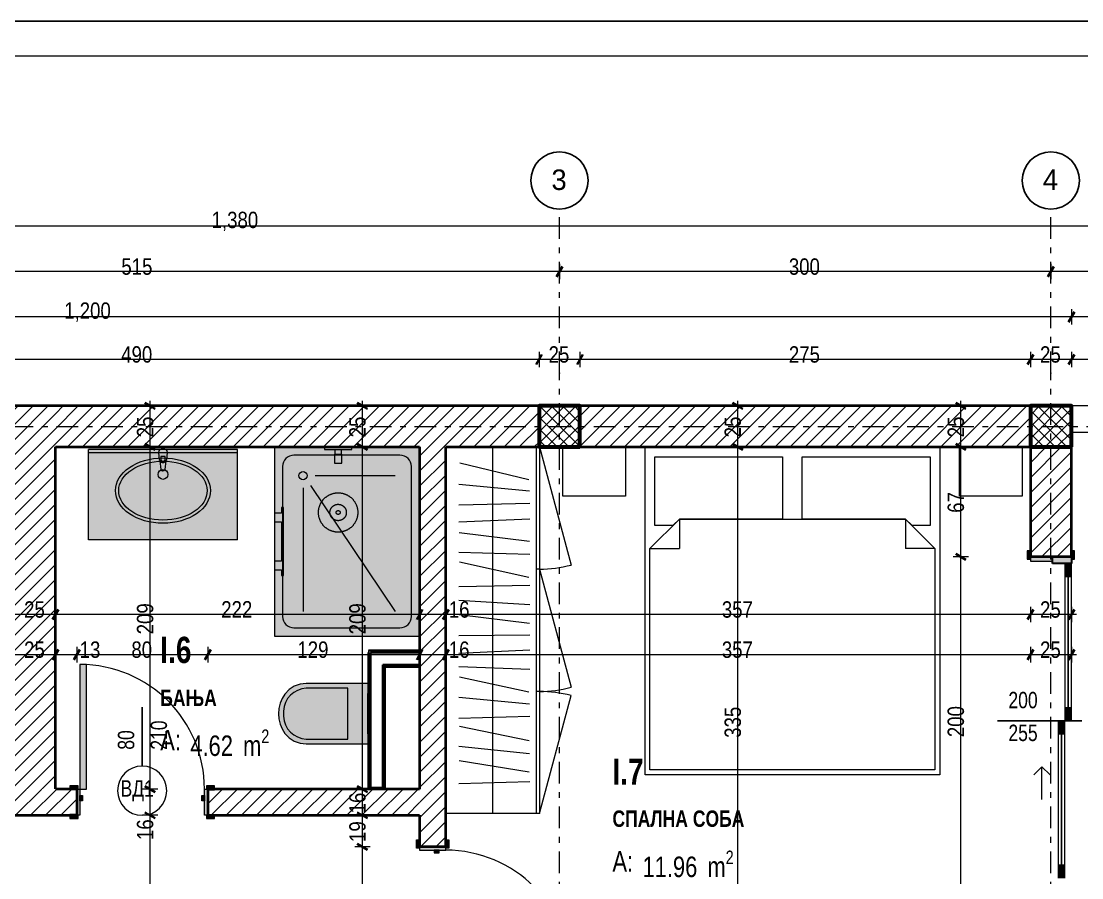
# Model space of a CAD drawing. Extents: x 1230 to 300706, y 1836 to 36108.
# Drawn here: x 66690 to 73165, y 11849 to 17075 of the extents above; entities that cross this region are included whole.
import ezdxf

# ---------------------------------------------------------------- set-up
doc = ezdxf.new("R2010")
doc.units = 0
doc.header["$LTSCALE"] = 5
doc.header["$MEASUREMENT"] = 0
doc.set_wipeout_variables(frame=1)
for name, pattern in [('- Двойно прекъснати линии', [1093.611073, 529.166651, -211.666656, 141.111112, -211.666656]), ('Wipeout_Contour', [100000, 0, -100000]), ('Скрита линия (1)', [317.5, 211.666667, -105.833333])]:
    doc.linetypes.add(name, pattern=pattern)
for name, color, linetype, lineweight in [('1', 255, 'Continuous', 13), ('101', 253, 'Continuous', 15), ('177', 7, 'Continuous', 15), ('2', 8, 'Continuous', 15), ('23', 8, 'Continuous', 30), ('27', 7, 'Continuous', 40), ('4', 43, 'Continuous', 20), ('46', 9, 'Continuous', 35), ('47', 7, 'Continuous', 60), ('5', 7, 'Continuous', 25), ('7', 7, 'Continuous', 25), ('75', 165, 'Continuous', 20), ('85', 254, 'Continuous', 20)]:
    doc.layers.add(name, color=color, linetype=linetype, lineweight=lineweight)
for name, color, linetype, lineweight, true_color in [('160', 7, 'Continuous', 35, 0xb4a35c), ('168', 7, 'Continuous', 15, 0x5e5e5e), ('179', 7, 'Continuous', 0, 0xb7d9ff), ('184', 7, 'Continuous', 0, 0xe8e8e8), ('3', 7, 'Continuous', 18, 0x7c7c7c), ('45', 7, 'Continuous', 35, 0x404040), ('61', 7, 'Continuous', 20, 0x6a6a6a), ('87', 7, 'Continuous', 20, 0x6a6a6a), ('89', 7, 'Continuous', 20, 0x111111)]:
    doc.layers.add(name, color=color, linetype=linetype, lineweight=lineweight, true_color=true_color)
doc.layers.add('4 _ - Фрагмент - Чертежи.2D Elements', color=7, linetype='Continuous')
doc.layers.add('7 _ - Основни елементи.2D Elements', color=7, linetype='Continuous')
doc.styles.add('GENERATED_STYLE_4', font='arial.ttf')
doc.styles.add('GENERATED_STYLE_5', font='arialbd.ttf')
doc.styles.add('GENERATED_STYLE_6', font='Cambria Math.ttf')
pattern_1 = [(45, (4240.815, 9842.58), (-45.96194, 45.96194), [])]
pattern_2 = [(0, (4240.82, 9842.58), (0, 100), [0, -15])]
pattern_3 = [(45, (4240.815, 9842.58), (-35.35534, 35.35534), []), (135, (4240.815, 9842.58), (35.35534, 35.35534), [])]

msp = doc.modelspace()

# ---------------------------------------------------------------- hatches: boundary and pattern name
at = {"layer": '177', "linetype": 'Continuous', "lineweight": 15}
h = msp.add_hatch(dxfattribs=at)
h.set_pattern_fill('8_ГИПС_02_0001', color=256, scale=50, style=0, pattern_type=2)
h.set_pattern_definition(pattern_2)
h.paths.add_polyline_path([(68897.8, 13148.5), (68909.8, 13136.5), (68909.8, 13148.5)])
at = {"layer": '179', "linetype": 'Continuous', "lineweight": 0}
for points in [[(68009.8, 13911.5), (68009.8, 14461.5), (67101, 14461.5), (67101, 13911.5)], [(67580.4, 14444, 1), (67530.4, 14444), (67534.4, 14402.1, 0.12102), (67537.7, 14392.6), (67544.3, 14339.6, 0.882566), (67566.5, 14339.6), (67573.1, 14392.6, 0.12102), (67576.4, 14402.1)], [(68235.3, 14478.1), (68235.3, 13324.1), (69122.4, 13324.1), (69122.4, 14478.1)], [(68541.8, 14478.1), (68541.8, 14463.1), (68604.8, 14463.1), (68604.8, 14433.1), (68602.8, 14433.1), (68602.8, 14378.1), (68646.8, 14378.1), (68646.8, 14433.1), (68644.8, 14433.1), (68644.8, 14463.1), (68707.8, 14463.1), (68707.8, 14478.1)], [(68290.3, 13693.1), (68290.3, 14109.1), (68279.3, 14109.1), (68279.3, 14074.1), (68235.3, 14074.1), (68235.3, 14021.1), (68279.3, 14021.1), (68279.3, 13781.1), (68235.3, 13781.1), (68235.3, 13728.1), (68279.3, 13728.1), (68279.3, 13693.1)], [(68429.8, 12665.7), (68809.8, 12665.7), (68809.8, 13035.7), (68429.8, 13035.7), (68392.4, 13031.4), (68357.1, 13018.5), (68325.7, 12998), (68299.8, 12970.7), (68282.6, 12943.5), (68270, 12913.9), (68262.4, 12882.7), (68259.8, 12850.7), (68262.4, 12818.7), (68270, 12787.5), (68282.6, 12757.9), (68299.8, 12730.7), (68325.7, 12703.4), (68357.1, 12682.9), (68392.4, 12670)], [(68809.8, 12727.7), (68809.8, 12973.7), (68804.8, 12973.7), (68804.8, 12727.7)]]:
    msp.add_hatch(color=256, dxfattribs=at).paths.add_polyline_path(points)
at = {"layer": '184', "linetype": 'Continuous', "lineweight": 0}
for points in [[(73061.1, 13767), (73061.1, 13687), (73101.1, 13687), (73101.1, 13767)], [(73101.1, 12807), (73101.1, 12887), (73061.1, 12887), (73061.1, 12807)], [(73021.1, 12807), (73021.1, 12727), (73061.1, 12727), (73061.1, 12807)], [(73061.1, 11847), (73061.1, 11927), (73021.1, 11927), (73021.1, 11847)]]:
    msp.add_hatch(color=256, dxfattribs=at).paths.add_polyline_path(points)

# ---------------------------------------------------------------- linework, layer by layer
at = {"layer": '1', "linetype": '- Двойно прекъснати линии', "lineweight": 13, "ltscale": 0.05}
for p, q in [((69975.8, 14928.4), (69975.8, 15928.4)), ((72975.8, 14928.4), (72975.8, 15928.4))]:
    msp.add_line(p, q, dxfattribs=at)
at = {"layer": '1', "linetype": '- Двойно прекъснати линии', "lineweight": 13}
for p in [(69975.8, 14928.4), (69975.8, 14928.4), (72975.8, 14928.4), (72975.8, 14928.4)]:
    msp.add_point(p, dxfattribs=at)
at = {"layer": '101', "linetype": 'Continuous', "lineweight": 15}
for p, q in [((67088.8, 13150.7), (67048.8, 13150.7)), ((67088.8, 12390.7), (67088.8, 13150.7)), ((67064.8, 12350.7), (67064.8, 12318.7)), ((67792.8, 12318.7), (67792.8, 12350.7)), ((69210.4, 12002.1), (69242.4, 12002.1))]:
    msp.add_line(p, q, dxfattribs=at)
at = {"layer": '160', "linetype": 'Continuous', "lineweight": 35}
for p, q in [((68821.8, 13224.5), (68821.8, 13148.5)), ((68897.8, 13224.5), (68821.8, 13224.5)), ((68821.8, 13224.5), (68821.8, 13148.5)), ((68897.8, 13148.5), (68897.8, 13136.5)), ((68897.8, 13148.5), (68897.8, 13136.5))]:
    msp.add_line(p, q, dxfattribs=at)
at = {"layer": '177', "linetype": 'Continuous', "lineweight": 15, "flags": 128}
msp.add_lwpolyline([(68809.8, 13236.5), (68809.8, 13224.5)], dxfattribs=at)
at = {"layer": '2', "linetype": 'Continuous', "lineweight": 15, "flags": 128}
msp.add_lwpolyline([(67278.8, 12380.7, 1), (67578.8, 12380.7, 1)], format="xyb", close=True, dxfattribs=at)
at = {"layer": '23', "linetype": 'Continuous', "lineweight": 30}
msp.add_line((73101.1, 13767), (72986.1, 13767), dxfattribs=at)
at = {"layer": '3', "linetype": 'Continuous', "lineweight": 18}
for p, q in [((72921.1, 12527), (72871.1, 12477)), ((72921.1, 12327), (72921.1, 12527)), ((72921.1, 12527), (72971.1, 12477))]:
    msp.add_line(p, q, dxfattribs=at)
at = {"layer": '4', "linetype": 'Continuous', "lineweight": 20}
for p, q in [((69567.9, 14478.1), (69567.9, 12240.7)), ((69833.5, 14478.1), (69833.5, 12240.7)), ((69853.5, 14478.1), (69833.5, 14478.1)), ((69853.5, 14478.1), (70046.6, 13757.7)), ((69996.4, 14178.1), (69996.4, 14478.1)), ((69996.4, 14478.1), (70378.7, 14478.1)), ((70378.7, 14478.1), (70378.7, 14178.1)), ((70498.2, 12478.1), (70498.2, 14478.1)), ((70498.2, 14478.1), (72298.2, 14478.1)), ((72298.2, 14478.1), (72298.2, 12478.1)), ((72417.7, 14178.1), (72417.7, 14478.1)), ((72417.7, 14478.1), (72800.1, 14478.1)), ((72800.1, 14478.1), (72800.1, 14178.1)), ((69788.4, 14277.3), (69367.5, 14379)), ((69793.5, 14207.5), (69362.4, 14248.8)), ((69794.4, 14133.7), (69361.5, 14122.6)), ((70378.7, 14178.1), (69996.4, 14178.1)), ((72800.1, 14178.1), (72417.7, 14178.1)), ((69794.3, 14036.6), (69361.6, 14019.7)), ((70528.2, 13858.1), (70708.2, 14038.1)), ((70708.2, 14038.1), (71398.2, 14038.1)), ((70708.2, 14038.1), (70708.2, 13858.1)), ((71398.2, 14038.1), (72088.2, 14038.1)), ((72088.2, 14038.1), (72268.2, 13858.1)), ((72088.2, 14038.1), (72088.2, 13858.1)), ((69792.8, 13901.5), (69363.1, 13954.8)), ((70528.2, 12508.1), (70528.2, 13858.1)), ((70528.2, 13858.1), (70708.2, 13858.1)), ((72268.2, 13858.1), (72088.2, 13858.1)), ((72268.2, 13858.1), (72268.2, 12508.1)), ((69794.3, 13821.3), (69361.5, 13835)), ((69789.3, 13681), (69366.6, 13775.3)), ((69853.5, 13732.3), (69833.5, 13732.3)), ((69853.5, 13732.3), (70046.6, 13011.9)), ((69794.4, 13632.6), (69361.5, 13623.7)), ((69794.1, 13515.2), (69361.8, 13541.1)), ((69792.9, 13401.8), (69363, 13454.5)), ((69794.5, 13329.9), (69361.4, 13326.4)), ((69794.2, 13238.1), (69361.7, 13218.2)), ((69794.3, 13119.6), (69361.6, 13136.7)), ((69789.6, 12982.6), (69366.3, 13073.7)), ((69853.5, 12986.5), (69833.5, 12986.5)), ((69853.5, 12240.7), (70046.6, 12961.1)), ((69793.5, 12907.7), (69362.4, 12948.6)), ((69794.4, 12834.1), (69361.5, 12822.2)), ((69790, 12684.6), (69365.9, 12771.7)), ((69793.3, 12605.4), (69362.6, 12650.9)), ((69791.7, 12493.7), (69364.2, 12562.6)), ((71398.2, 12508.1), (70528.2, 12508.1)), ((72268.2, 12508.1), (71398.2, 12508.1)), ((69794.4, 12434.3), (69361.5, 12422)), ((72298.2, 12478.1), (70498.2, 12478.1))]:
    msp.add_line(p, q, dxfattribs=at)
at = {"layer": '4', "linetype": 'Continuous', "lineweight": 20, "flags": 128}
for points in [[(69853.5, 14478.1), (69853.5, 12240.7), (69282.4, 12240.7), (69282.4, 14478.1)], [(70708.2, 14038.1), (70668.2, 13998.1), (70558.2, 13998.1), (70558.2, 14418.1), (71338.2, 14418.1), (71338.2, 14038.1)], [(71458.2, 14038.1), (71458.2, 14418.1), (72238.2, 14418.1), (72238.2, 13998.1), (72128.2, 13998.1), (72088.2, 14038.1)]]:
    msp.add_lwpolyline(points, close=True, dxfattribs=at)
at = {"layer": '4', "linetype": 'Continuous', "lineweight": 20}
for centre, start, end in [((69853.5, 14478.1), 270, 285), ((69853.5, 13732.3), 270, 285), ((69853.5, 12240.7), 75, 90)]:
    msp.add_arc(centre, 745.8, start, end, dxfattribs=at)
at = {"layer": '4 _ - Фрагмент - Чертежи.2D Elements', "linetype": 'Continuous', "lineweight": 25, "ltscale": 0.01}
msp.add_lwpolyline([(77766.9, 17075.4), (56766.9, 17075.4)], dxfattribs=at)
at = {"layer": '45', "linetype": 'Continuous', "lineweight": 35}
for p, q in [((69957.7, 15516.7), (69993.8, 15579.2)), ((72957.7, 15516.7), (72993.8, 15579.2)), ((73083.1, 15239.9), (73119.2, 15302.4)), ((69833.1, 14980.5), (69869.2, 15043)), ((70083.1, 14980.5), (70119.2, 15043)), ((72833.1, 14980.5), (72869.2, 15043)), ((73083.1, 14980.5), (73119.2, 15043)), ((72394.8, 13825), (72457.3, 13788.9)), ((72833.1, 13424.4), (72869.2, 13486.9)), ((73083.1, 13424.4), (73119.2, 13486.9)), ((67010.8, 13179.4), (67046.9, 13241.9)), ((67810.8, 13179.4), (67846.9, 13241.9)), ((72833.1, 13179.4), (72869.2, 13241.9)), ((73083.1, 13179.4), (73119.2, 13241.9)), ((67445.7, 12408.7), (67508.2, 12372.7)), ((67445.7, 12248.7), (67508.2, 12212.7)), ((68741.9, 12056.2), (68804.4, 12020.1))]:
    msp.add_line(p, q, dxfattribs=at)
at = {"layer": '5', "linetype": 'Continuous', "lineweight": 25}
for p, q in [((67428.8, 12530.7), (67428.8, 12890.7)), ((73164.7, 12807), (72651.1, 12807))]:
    msp.add_line(p, q, dxfattribs=at)
at = {"layer": '61', "linetype": 'Continuous', "lineweight": 20}
for p, q in [((73061.1, 13767), (73061.1, 13687)), ((73101.1, 13767), (73061.1, 13767)), ((73101.1, 13687), (73101.1, 13767)), ((73061.1, 13687), (73101.1, 13687)), ((73081.1, 12887), (73081.1, 13687)), ((73101.1, 12887), (73061.1, 12887)), ((73061.1, 12887), (73061.1, 12807)), ((73101.1, 12807), (73101.1, 12887)), ((73021.1, 12807), (73021.1, 12727)), ((73061.1, 12807), (73021.1, 12807)), ((73061.1, 12807), (73101.1, 12807)), ((73061.1, 12727), (73061.1, 12807)), ((73021.1, 12727), (73061.1, 12727)), ((73041.1, 11927), (73041.1, 12727)), ((73061.1, 11927), (73021.1, 11927)), ((73021.1, 11927), (73021.1, 11847)), ((73061.1, 11847), (73061.1, 11927))]:
    msp.add_line(p, q, dxfattribs=at)
at = {"layer": '61', "linetype": 'Continuous', "lineweight": 20, "flags": 128}
for points in [[(73081.1, 12887), (73081.1, 13687), (73061.1, 13687), (73061.1, 12887)], [(73101.1, 12887), (73101.1, 13687), (73081.1, 13687), (73081.1, 12887)], [(73041.1, 11927), (73041.1, 12727), (73021.1, 12727), (73021.1, 11927)], [(73061.1, 11927), (73061.1, 12727), (73041.1, 12727), (73041.1, 11927)]]:
    msp.add_lwpolyline(points, close=True, dxfattribs=at)
at = {"layer": '7', "linetype": 'Continuous', "lineweight": 25}
for centre in [(69975.8, 16103.4), (72975.8, 16103.4)]:
    msp.add_circle(centre, 175, dxfattribs=at)
at = {"layer": '75', "linetype": 'Continuous', "lineweight": 20}
for p, q in [((68009.8, 14461.5), (67101, 14461.5)), ((67101, 13911.5), (67101, 14461.5)), ((68009.8, 14441.5), (67101, 14441.5)), ((68009.8, 13911.5), (68009.8, 14461.5)), ((68604.8, 14463.1), (68644.8, 14463.1)), ((67541.8, 14419.1), (67541.8, 14404.2)), ((67569, 14419.1), (67541.8, 14419.1)), ((67569, 14404.2), (67569, 14419.1)), ((69002.4, 14428.1), (68355.3, 14428.1)), ((68604.8, 14433.1), (68644.8, 14433.1)), ((68285.3, 14358.1), (68285.3, 13444.1)), ((69072.4, 13444.1), (69072.4, 14358.1)), ((68485.3, 14303.1), (68972.4, 14303.1)), ((68410.3, 14228.1), (68410.3, 13474.1)), ((68456, 14243.7), (68972.4, 13474.1)), ((68009.8, 13911.5), (67101, 13911.5)), ((68355.3, 13374.1), (69002.4, 13374.1)), ((68684.9, 13005.7), (68429.9, 13005.7)), ((68684.9, 12850.7), (68684.9, 13005.7)), ((68290.6, 12866.3), (68290.6, 12835.1)), ((68684.9, 12695.7), (68684.9, 12850.7)), ((68429.9, 12695.7), (68684.9, 12695.7))]:
    msp.add_line(p, q, dxfattribs=at)
at = {"layer": '75', "linetype": 'Continuous', "lineweight": 20, "flags": 128}
msp.add_lwpolyline([(67580.4, 14444), (67576.4, 14402.1, -0.12102), (67573.1, 14392.6), (67566.5, 14339.6, -0.882566), (67544.3, 14339.6), (67537.7, 14392.6, -0.12102), (67534.4, 14402.1), (67530.4, 14444, -1)], format="xyb", close=True, dxfattribs=at)
for points in [[(68235.3, 14478.1), (68235.3, 13324.1), (69122.4, 13324.1), (69122.4, 14478.1)], [(68541.8, 14478.1), (68541.8, 14463.1), (68604.8, 14463.1), (68604.8, 14433.1), (68602.8, 14433.1), (68602.8, 14378.1), (68646.8, 14378.1), (68646.8, 14433.1), (68644.8, 14433.1), (68644.8, 14463.1), (68707.8, 14463.1), (68707.8, 14478.1)], [(68290.3, 13693.1), (68290.3, 14109.1), (68279.3, 14109.1), (68279.3, 14074.1), (68235.3, 14074.1), (68235.3, 14021.1), (68279.3, 14021.1), (68279.3, 13781.1), (68235.3, 13781.1), (68235.3, 13728.1), (68279.3, 13728.1), (68279.3, 13693.1)], [(68429.8, 12665.7), (68809.8, 12665.7), (68809.8, 13035.7), (68429.8, 13035.7), (68392.4, 13031.4), (68357.1, 13018.5), (68325.7, 12998), (68299.8, 12970.7), (68282.6, 12943.5), (68270, 12913.9), (68262.4, 12882.7), (68259.8, 12850.7), (68262.4, 12818.7), (68270, 12787.5), (68282.6, 12757.9), (68299.8, 12730.7), (68325.7, 12703.4), (68357.1, 12682.9), (68392.4, 12670)], [(68809.8, 12727.7), (68809.8, 12973.7), (68804.8, 12973.7), (68804.8, 12727.7)]]:
    msp.add_lwpolyline(points, close=True, dxfattribs=at)
at = {"layer": '75', "linetype": 'Continuous', "lineweight": 20}
for centre, radius in [((67555.4, 14310.3), 30), ((68410.3, 14303.1), 25)]:
    msp.add_circle(centre, radius, dxfattribs=at)
at = {"layer": '75', "linetype": 'Скрита линия (1)', "lineweight": 20}
for radius in [120, 50, 12]:
    msp.add_circle((68624.8, 14078.1), radius, dxfattribs=at)
at = {"layer": '75', "linetype": 'Continuous', "lineweight": 20}
for centre, radius, start, end in [((67555.4, 14404), 21.1, 212.77103, 327.22897), ((67555.4, 14404.2), 13.6, 180, 0), ((68355.3, 14358.1), 70, 90, 180), ((69002.4, 14358.1), 70, 0, 90), ((68355.3, 13444.1), 70, 180, 270), ((69002.4, 13444.1), 70, 270, 0), ((68436.7, 12859.6), 146.2, 92.66001, 177.38831), ((68436.7, 12841.8), 146.2, 182.61169, 267.33999)]:
    msp.add_arc(centre, radius, start, end, dxfattribs=at)
for major_axis, ratio in [((290, 0), 0.686667), ((270, 0), 0.666667)]:
    msp.add_ellipse((67555.4, 14211.5), major_axis=major_axis, ratio=ratio, dxfattribs=at)
at = {"layer": '85', "linetype": 'Continuous', "lineweight": 20, "ltscale": 0.05}
for p, q in [((74901.1, 15824.6), (61101.1, 15824.6)), ((69975.8, 15547.9), (64825.8, 15547.9)), ((69975.8, 15594.8), (69975.8, 15501)), ((72975.8, 15547.9), (69975.8, 15547.9)), ((72975.8, 15594.8), (72975.8, 15501)), ((74901.1, 15547.9), (72975.8, 15547.9)), ((73101.1, 15318.1), (73101.1, 15224.3)), ((73101.1, 15271.2), (61101.1, 15271.2)), ((74901.1, 15271.2), (73101.1, 15271.2)), ((69851.1, 15058.6), (69851.1, 14964.9)), ((70101.1, 15058.6), (70101.1, 14964.9)), ((72851.1, 15058.6), (72851.1, 14964.9)), ((73101.1, 15058.6), (73101.1, 14964.9)), ((69851.1, 15011.8), (64948.8, 15011.8)), ((70101.1, 15011.8), (69851.1, 15011.8)), ((72851.1, 15011.8), (70101.1, 15011.8)), ((73101.1, 15011.8), (72851.1, 15011.8)), ((74901.1, 15011.8), (73101.1, 15011.8)), ((72473, 13807), (72379.2, 13807)), ((72426.1, 11807), (72426.1, 13807)), ((72851.1, 13502.5), (72851.1, 13408.8)), ((73101.1, 13502.5), (73101.1, 13408.8)), ((73101.1, 13455.7), (72851.1, 13455.7)), ((73131.7, 13455.7), (73101.1, 13455.7)), ((67028.8, 13257.5), (67028.8, 13163.8)), ((67828.8, 13210.6), (67028.8, 13210.6)), ((67828.8, 13257.5), (67828.8, 13163.8)), ((72851.1, 13257.5), (72851.1, 13163.8)), ((73101.1, 13210.6), (72851.1, 13210.6)), ((73101.1, 13257.5), (73101.1, 13163.8)), ((73131.7, 13210.6), (73101.1, 13210.6)), ((67523.8, 12390.7), (67430.1, 12390.7)), ((67477, 12230.7), (67477, 12390.7)), ((67523.8, 12230.7), (67430.1, 12230.7)), ((67477, 11128.1), (67477, 12230.7)), ((68820, 12038.1), (68726.3, 12038.1)), ((68773.2, 11238.1), (68773.2, 12038.1))]:
    msp.add_line(p, q, dxfattribs=at)
at = {"layer": '89', "linetype": 'Continuous', "lineweight": 20, "flags": 128}
msp.add_lwpolyline([(73101.1, 7828.1), (74901.1, 7828.1), (74901.1, 14728.1), (73101.1, 14728.1), (61101.1, 14728.1), (61101.1, 7828.1)], close=True, dxfattribs=at)

# ---------------------------------------------------------------- texts
at = {"layer": '1', "linetype": 'Continuous', "lineweight": 13, "attachment_point": 1}
for s, insert, char_height, style in [('\\A1;{\\pql;\\pt0;\\fCentury Gothic|b0|i0|c0|p34;3}', (69927, 16170.9), 125, 'GENERATED_STYLE_6'), ('\\A1;{\\pql;\\pt0;\\fCentury Gothic|b0|i0|c0|p34;4}', (72927, 16170.9), 125, 'GENERATED_STYLE_6'), ('\\A1;{\\W0.800000x;\\pql;\\pt0;\\fCentury Gothic|b1|i0|c204|p34;I.6}', (67538.8, 13319.8), 160, 'GENERATED_STYLE_5'), ('\\A1;{\\W0.800000x;\\pql;\\pt0,1;\\fCentury Gothic|b0|i0|c204|p34;4.62\\fCentury Gothic|b0|i0|c204|p34;\\A1{\\H.66x;\\S^  ;}\\fCentury Gothic|b0|i0|c204|p34; m\\fCentury Gothic|b0|i0|c204|p34;\\A1{\\H.66x;\\S2^  ;}}', (67722.4, 12754.2), 125, 'GENERATED_STYLE_4'), ('\\A1;{\\W0.800000x;\\pql;\\pt0;\\fCentury Gothic|b0|i0|c204|p34;A: }', (67538.8, 12751.1), 125, 'GENERATED_STYLE_4'), ('\\A1;{\\W0.800000x;\\pql;\\pt0;\\fCentury Gothic|b1|i0|c204|p34;I.7}', (70299.4, 12576.8), 160, 'GENERATED_STYLE_5'), ('\\A1;{\\W0.800000x;\\pql;\\pt0;\\fCentury Gothic|b0|i0|c204|p34;A: }', (70299.4, 12012.1), 125, 'GENERATED_STYLE_4'), ('\\A1;{\\W0.800000x;\\pql;\\pt0,1;\\fCentury Gothic|b0|i0|c204|p34;11.96\\fCentury Gothic|b0|i0|c204|p34;\\A1{\\H.66x;\\S^  ;}\\fCentury Gothic|b0|i0|c204|p34; m\\fCentury Gothic|b0|i0|c204|p34;\\A1{\\H.66x;\\S2^  ;}}', (70482.9, 12015.3), 125, 'GENERATED_STYLE_4')]:
    msp.add_mtext(s, dxfattribs=dict(at, insert=insert, char_height=char_height, style=style))
at = {"layer": '46', "linetype": 'Continuous', "lineweight": 35, "char_height": 100}
for s, insert, attachment_point, style in [('\\A1;{\\W0.850000x;\\pql;\\fCentury Gothic|b0|i0|c0|p34;1,380}', (67852.3, 15794.5), 7, 'GENERATED_STYLE_6'), ('\\A1;{\\W0.850000x;\\pql;\\fCentury Gothic|b0|i0|c0|p34;515}', (67301.2, 15527.1), 7, 'GENERATED_STYLE_6'), ('\\A1;{\\W0.850000x;\\pql;\\fCentury Gothic|b0|i0|c0|p34;300}', (71376.2, 15527.1), 7, 'GENERATED_STYLE_6'), ('\\A1;{\\W0.850000x;\\pql;\\fCentury Gothic|b0|i0|c0|p34;1,200}', (66952.3, 15241.1), 7, 'GENERATED_STYLE_6'), ('\\A1;{\\W0.850000x;\\pql;\\fCentury Gothic|b0|i0|c0|p34;490}', (67300.4, 14991), 7, 'GENERATED_STYLE_6'), ('\\A1;{\\W0.850000x;\\pql;\\fCentury Gothic|b0|i0|c0|p34;25}', (69909.7, 14991), 7, 'GENERATED_STYLE_6'), ('\\A1;{\\W0.850000x;\\pql;\\fCentury Gothic|b0|i0|c0|p34;275}', (71376.5, 14991), 7, 'GENERATED_STYLE_6'), ('\\A1;{\\W0.850000x;\\pql;\\fCentury Gothic|b0|i0|c0|p34;25}', (72909.7, 14991), 7, 'GENERATED_STYLE_6'), ('\\A1;{\\W0.850000x;\\pql;\\fCentury Gothic|b0|i0|c0|p34;222}', (67911, 13437.4), 7, 'GENERATED_STYLE_6'), ('\\A1;{\\W0.850000x;\\pql;\\fCentury Gothic|b0|i0|c0|p34;357}', (70967.1, 13434.9), 7, 'GENERATED_STYLE_6'), ('\\A1;{\\W0.850000x;\\pql;\\fCentury Gothic|b0|i0|c0|p34;25}', (72909.7, 13434.9), 7, 'GENERATED_STYLE_6'), ('\\A1;{\\W0.850000x;\\pql;\\fCentury Gothic|b0|i0|c0|p34;13}', (67046.9, 13189.9), 7, 'GENERATED_STYLE_6'), ('\\A1;{\\W0.850000x;\\pql;\\fCentury Gothic|b0|i0|c0|p34;80}', (67362.4, 13189.9), 7, 'GENERATED_STYLE_6'), ('\\A1;{\\W0.850000x;\\pql;\\fCentury Gothic|b0|i0|c0|p34;129}', (68376, 13189.9), 7, 'GENERATED_STYLE_6'), ('\\A1;{\\W0.850000x;\\pql;\\fCentury Gothic|b0|i0|c0|p34;357}', (70967.1, 13189.9), 7, 'GENERATED_STYLE_6'), ('\\A1;{\\W0.850000x;\\pql;\\fCentury Gothic|b0|i0|c0|p34;25}', (72909.7, 13189.9), 7, 'GENERATED_STYLE_6'), ('\\A1;{\\W0.800000x;\\pql;\\pt0;\\fCentury Gothic|b1|i0|c204|p34;БАЊА}', (67538.8, 12996.5), 1, 'GENERATED_STYLE_5'), ('\\A1;{\\W0.800000x;\\pql;\\pt0;\\fCentury Gothic|b1|i0|c204|p34;СПАЛНА СОБА}', (70299.4, 12260.1), 1, 'GENERATED_STYLE_5')]:
    msp.add_mtext(s, dxfattribs=dict(at, insert=insert, attachment_point=attachment_point, style=style))
at = {"layer": '46', "linetype": 'Continuous', "lineweight": 35, "char_height": 100, "attachment_point": 7, "rotation": 90, "style": 'GENERATED_STYLE_6'}
for s, insert in [('\\A1;{\\W0.850000x;\\pql;\\fCentury Gothic|b0|i0|c0|p34;67}', (72446.9, 14076.2)), ('\\A1;{\\W0.850000x;\\pql;\\fCentury Gothic|b0|i0|c0|p34;209}', (67497.7, 13334.8)), ('\\A1;{\\W0.850000x;\\pql;\\fCentury Gothic|b0|i0|c0|p34;209}', (68793.9, 13334.8)), ('\\A1;{\\W0.850000x;\\pql;\\fCentury Gothic|b0|i0|c0|p34;335}', (71085.2, 12703.5)), ('\\A1;{\\W0.850000x;\\pql;\\fCentury Gothic|b0|i0|c0|p34;200}', (72446.9, 12707.4)), ('\\A1;{\\W0.850000x;\\pql;\\fCentury Gothic|b0|i0|c0|p34;16}', (67497.7, 12079.8)), ('\\A1;{\\W0.850000x;\\pql;\\fCentury Gothic|b0|i0|c0|p34;19}', (68793.9, 12068))]:
    msp.add_mtext(s, dxfattribs=dict(at, insert=insert))
at = {"layer": '7', "linetype": 'Continuous', "lineweight": 25, "char_height": 100, "attachment_point": 7}
for s, insert, style in [('\\A1;{\\W0.800000x;\\pql;\\pt0;\\fCentury Gothic|b0|i0|c0|p34;200\\fCentury Gothic|b0|i0|c0|p34;\\A1{\\H.66x;\\S^  ;}\\fCentury Gothic|b0|i0|c0|p34;\\fCentury Gothic|b0|i0|c0|p34;}', (72716.8, 12854.4), 'GENERATED_STYLE_6'), ('\\A1;{\\W0.800000x;\\pql;\\pt0;\\fCentury Gothic|b0|i0|c0|p34;255\\fCentury Gothic|b0|i0|c0|p34;\\A1{\\H.66x;\\S^  ;}\\fCentury Gothic|b0|i0|c0|p34;\\fCentury Gothic|b0|i0|c0|p34;}', (72716.8, 12654.4), 'GENERATED_STYLE_6'), ('\\A1;{\\W0.800000x;\\pql;\\pt1;\\fCentury Gothic|b0|i0|c204|p34;ВД1}', (67296.6, 12315.5), 'GENERATED_STYLE_4')]:
    msp.add_mtext(s, dxfattribs=dict(at, insert=insert, style=style))
at = {"layer": '7', "linetype": 'Continuous', "lineweight": 25, "char_height": 100, "attachment_point": 7, "rotation": 90, "style": 'GENERATED_STYLE_4'}
for s, insert in [('\\A1;{\\W0.800000x;\\pql;\\pt1;\\fCentury Gothic|b0|i0|c204|p34;210}', (67581.4, 12630.7)), ('\\A1;{\\W0.800000x;\\pql;\\pt1;\\fCentury Gothic|b0|i0|c204|p34;80}', (67381.4, 12630.7))]:
    msp.add_mtext(s, dxfattribs=dict(at, insert=insert))

# ---------------------------------------------------------------- next in the draw order: wipeouts: each hides what was drawn before it
at = {"linetype": 'Wipeout_Contour', "lineweight": 0, "ltscale": 1358.580623}
msp.add_wipeout([(66898.8, 14728.1), (66898.8, 14478.1), (69851.1, 14478.1), (69851.1, 14728.1)], dxfattribs=at)
at = {"linetype": 'Wipeout_Contour', "lineweight": 0, "ltscale": 1692.869433}
msp.add_wipeout([(74741.1, 14728.1), (73101.1, 14728.1), (73101.1, 14568.1), (74741.1, 14568.1)], dxfattribs=at)
at = {"linetype": 'Wipeout_Contour', "lineweight": 0, "ltscale": 1607.695487}
msp.add_wipeout([(73101.1, 14478.1), (72851.1, 14478.1), (72851.1, 13807), (73101.1, 13807)], dxfattribs=at)

# ---------------------------------------------------------------- next in the draw order: hatches: boundary and pattern name
at = {"layer": '168', "linetype": 'Continuous', "lineweight": 15}
h = msp.add_hatch(dxfattribs=at)
h.set_pattern_fill('COMMON_BRICK_0001', color=256, scale=50, style=0, pattern_type=2)
h.set_pattern_definition(pattern_1)
h.paths.add_polyline_path([(66898.8, 14728.1), (66898.8, 14478.1), (69851.1, 14478.1), (69851.1, 14728.1)])
h = msp.add_hatch(dxfattribs=at)
h.set_pattern_fill('COMMON_BRICK_0001', color=256, scale=50, style=0, pattern_type=2)
h.set_pattern_definition(pattern_1)
h.paths.add_polyline_path([(73101.1, 14478.1), (72851.1, 14478.1), (72851.1, 13807), (73101.1, 13807)])
at = {"layer": '184', "linetype": 'Continuous', "lineweight": 0}
for points in [[(72851.1, 13794), (72851.1, 13844), (72832.1, 13844), (72832.1, 13794)], [(72986.1, 13807), (72851.1, 13807), (72851.1, 13782), (72986.1, 13782)], [(72986.1, 13807), (72986.1, 13767), (73101.1, 13767), (73101.1, 13807)], [(73120.1, 13794), (73120.1, 13844), (73101.1, 13844), (73101.1, 13794)]]:
    msp.add_hatch(color=256, dxfattribs=at).paths.add_polyline_path(points)

# ---------------------------------------------------------------- next in the draw order: linework, layer by layer
at = {"layer": '23', "linetype": 'Continuous', "lineweight": 30}
for p, q in [((72986.1, 13807), (73101.1, 13807)), ((72986.1, 13767), (72986.1, 13807)), ((73101.1, 13807), (73101.1, 13767))]:
    msp.add_line(p, q, dxfattribs=at)
at = {"layer": '27', "linetype": 'Continuous', "lineweight": 40}
for p, q in [((72851.1, 13807), (72851.1, 13844)), ((72851.1, 13807), (72851.1, 13844)), ((72851.1, 13807), (72851.1, 13844)), ((72986.1, 13807), (72851.1, 13807)), ((72986.1, 13807), (72851.1, 13807)), ((72986.1, 13807), (72851.1, 13807)), ((73101.1, 13807), (72986.1, 13807)), ((73101.1, 13807), (72986.1, 13807)), ((73101.1, 13807), (72986.1, 13807)), ((73101.1, 13807), (73101.1, 13844)), ((73101.1, 13807), (73101.1, 13844)), ((73101.1, 13807), (73101.1, 13844))]:
    msp.add_line(p, q, dxfattribs=at)
at = {"layer": '27', "linetype": 'Continuous', "lineweight": 40, "flags": 128}
for points in [[(69851.1, 14728.1), (66898.8, 14728.1)], [(66898.8, 14478.1), (69122.4, 14478.1)], [(69282.4, 14478.1), (69851.1, 14478.1)], [(72851.1, 14478.1), (72851.1, 13807)], [(73101.1, 13807), (73101.1, 14478.1)]]:
    msp.add_lwpolyline(points, dxfattribs=at)
at = {"layer": '45', "linetype": 'Continuous', "lineweight": 35}
for p, q in [((67508.2, 14710.1), (67445.7, 14746.2)), ((68804.4, 14710.1), (68741.9, 14746.2)), ((67445.7, 14496.2), (67508.2, 14460.1)), ((68741.9, 14496.2), (68804.4, 14460.1))]:
    msp.add_line(p, q, dxfattribs=at)
at = {"layer": '61', "linetype": 'Continuous', "lineweight": 20}
for p, q in [((72851.1, 13844), (72832.1, 13844)), ((72832.1, 13844), (72832.1, 13794)), ((72832.1, 13794), (72851.1, 13794)), ((72851.1, 13794), (72851.1, 13844)), ((72986.1, 13807), (72851.1, 13807)), ((72851.1, 13807), (72851.1, 13782)), ((72986.1, 13782), (72986.1, 13807)), ((73120.1, 13844), (73101.1, 13844)), ((73101.1, 13844), (73101.1, 13794)), ((73101.1, 13794), (73120.1, 13794)), ((73120.1, 13794), (73120.1, 13844)), ((72851.1, 13782), (72986.1, 13782))]:
    msp.add_line(p, q, dxfattribs=at)
at = {"layer": '85', "linetype": 'Continuous', "lineweight": 20, "ltscale": 0.05}
for p, q in [((67523.8, 14728.1), (67430.1, 14728.1)), ((67477, 14728.1), (67477, 14758.7)), ((67477, 14478.1), (67477, 14728.1)), ((68820, 14728.1), (68726.3, 14728.1)), ((68773.2, 14728.1), (68773.2, 14758.7)), ((68773.2, 14478.1), (68773.2, 14728.1)), ((67523.8, 14478.1), (67430.1, 14478.1)), ((67477, 12390.7), (67477, 14478.1)), ((68820, 14478.1), (68726.3, 14478.1))]:
    msp.add_line(p, q, dxfattribs=at)
at = {"layer": '87', "linetype": 'Continuous', "lineweight": 20, "flags": 128}
for points in [[(74741.1, 14728.1), (73101.1, 14728.1)], [(73101.1, 14568.1), (74741.1, 14568.1)]]:
    msp.add_lwpolyline(points, dxfattribs=at)

# ---------------------------------------------------------------- next in the draw order: texts
at = {"layer": '46', "linetype": 'Continuous', "lineweight": 35, "char_height": 100, "attachment_point": 7, "rotation": 90, "style": 'GENERATED_STYLE_6'}
for insert in [(67497.7, 14536.7), (68793.9, 14536.7)]:
    msp.add_mtext('\\A1;{\\W0.850000x;\\pql;\\fCentury Gothic|b0|i0|c0|p34;25}', dxfattribs=dict(at, insert=insert))

# ---------------------------------------------------------------- next in the draw order: wipeouts: each hides what was drawn before it
at = {"linetype": 'Wipeout_Contour', "lineweight": 0, "ltscale": 1209.500862}
msp.add_wipeout([(66898.8, 12390.7), (66898.8, 14728.1), (66648.8, 14728.1), (66648.8, 12390.7)], dxfattribs=at)
at = {"linetype": 'Wipeout_Contour', "lineweight": 0, "ltscale": 1537.690303}
msp.add_wipeout([(72851.1, 14728.1), (70101.1, 14728.1), (70101.1, 14478.1), (72851.1, 14478.1)], dxfattribs=at)
at = {"linetype": 'Wipeout_Contour', "lineweight": 0, "ltscale": 1330.079207}
msp.add_wipeout([(69122.4, 14478.1), (69122.4, 12038.1), (69282.4, 12038.1), (69282.4, 14478.1)], dxfattribs=at)

# ---------------------------------------------------------------- next in the draw order: hatches: boundary and pattern name
at = {"layer": '168', "linetype": 'Continuous', "lineweight": 15}
h = msp.add_hatch(dxfattribs=at)
h.set_pattern_fill('COMMON_BRICK_0001', color=256, scale=50, style=0, pattern_type=2)
h.set_pattern_definition(pattern_1)
h.paths.add_polyline_path([(66898.8, 12390.7), (66898.8, 14728.1), (66648.8, 14728.1), (66648.8, 12390.7)])
h = msp.add_hatch(dxfattribs=at)
h.set_pattern_fill('COMMON_BRICK_0001', color=256, scale=50, style=0, pattern_type=2)
h.set_pattern_definition(pattern_1)
h.paths.add_polyline_path([(72851.1, 14728.1), (70101.1, 14728.1), (70101.1, 14478.1), (72851.1, 14478.1)])
h = msp.add_hatch(dxfattribs=at)
h.set_pattern_fill('COMMON_BRICK_0001', color=256, scale=50, style=0, pattern_type=2)
h.set_pattern_definition(pattern_1)
h.paths.add_polyline_path([(69122.4, 14478.1), (69122.4, 12038.1), (69282.4, 12038.1), (69282.4, 14478.1)])
at = {"layer": '177', "linetype": 'Continuous', "lineweight": 15}
h = msp.add_hatch(dxfattribs=at)
h.set_pattern_fill('8_ГИПС_02_0001', color=256, scale=50, style=0, pattern_type=2)
h.set_pattern_definition(pattern_2)
h.paths.add_polyline_path([(68909.8, 13136.5), (69122.4, 13136.5), (69122.4, 13148.5), (68909.8, 13148.5)])
at = {"layer": '184', "linetype": 'Continuous', "lineweight": 0}
for points in [[(69103.4, 12030.1), (69122.4, 12030.1), (69122.4, 12080.1), (69103.4, 12080.1)], [(69282.4, 12030.1), (69301.4, 12030.1), (69301.4, 12080.1), (69282.4, 12080.1)], [(69122.4, 12018.1), (69282.4, 12018.1), (69282.4, 12038.1), (69122.4, 12038.1)], [(69210.4, 12018.1), (69210.4, 12002.1), (69242.4, 12002.1), (69242.4, 12018.1)]]:
    msp.add_hatch(color=256, dxfattribs=at).paths.add_polyline_path(points)

# ---------------------------------------------------------------- next in the draw order: linework, layer by layer
at = {"layer": '1', "linetype": 'Continuous', "lineweight": 13, "flags": 128}
msp.add_lwpolyline([(69122.4, 13148.5), (69122.4, 13224.5)], dxfattribs=at)
at = {"layer": '101', "linetype": 'Continuous', "lineweight": 15}
for p, q in [((69282.4, 12038.1), (69122.4, 12038.1)), ((69122.4, 12038.1), (69122.4, 12018.1)), ((69122.4, 12018.1), (69282.4, 12018.1)), ((69210.4, 12018.1), (69210.4, 12002.1)), ((69242.4, 12018.1), (69210.4, 12018.1)), ((69242.4, 12002.1), (69242.4, 12018.1)), ((69282.4, 12018.1), (69282.4, 12038.1))]:
    msp.add_line(p, q, dxfattribs=at)
msp.add_arc((69282.4, 11258.1), 760, 0, 90, dxfattribs=at)
at = {"layer": '160', "linetype": 'Continuous', "lineweight": 35}
for p, q in [((69122.4, 13224.5), (68897.8, 13224.5)), ((68897.8, 13148.5), (69122.4, 13148.5))]:
    msp.add_line(p, q, dxfattribs=at)
at = {"layer": '160', "linetype": 'Continuous', "lineweight": 35, "flags": 128}
for points in [[(69122.4, 13236.5), (68809.8, 13236.5)], [(68909.8, 13136.5), (69122.4, 13136.5)]]:
    msp.add_lwpolyline(points, dxfattribs=at)
at = {"layer": '177', "linetype": 'Continuous', "lineweight": 15, "flags": 128}
for points in [[(69122.4, 13224.5), (69122.4, 13236.5)], [(69122.4, 13136.5), (69122.4, 13148.5)]]:
    msp.add_lwpolyline(points, dxfattribs=at)
at = {"layer": '27', "linetype": 'Continuous', "lineweight": 40}
for p, q in [((69122.4, 12038.1), (69122.4, 12080.1)), ((69122.4, 12038.1), (69122.4, 12080.1)), ((69122.4, 12038.1), (69122.4, 12080.1)), ((69282.4, 12038.1), (69282.4, 12080.1)), ((69282.4, 12038.1), (69282.4, 12080.1)), ((69282.4, 12038.1), (69282.4, 12080.1)), ((69282.4, 12038.1), (69122.4, 12038.1)), ((69282.4, 12038.1), (69122.4, 12038.1)), ((69282.4, 12038.1), (69122.4, 12038.1))]:
    msp.add_line(p, q, dxfattribs=at)
at = {"layer": '27', "linetype": 'Continuous', "lineweight": 40, "flags": 128}
for points in [[(66898.8, 14728.1), (66648.8, 14728.1)], [(72851.1, 14728.1), (70101.1, 14728.1)], [(66898.8, 12390.7), (66898.8, 14478.1)], [(69122.4, 14478.1), (69122.4, 12390.7)], [(69282.4, 12038.1), (69282.4, 14478.1)], [(70101.1, 14478.1), (72851.1, 14478.1)], [(69122.4, 12230.7), (69122.4, 12038.1)]]:
    msp.add_lwpolyline(points, dxfattribs=at)
at = {"layer": '3', "linetype": 'Continuous', "lineweight": 18}
for p, q in [((69103.4, 12030.1), (69103.4, 12080.1)), ((69103.4, 12080.1), (69122.4, 12080.1)), ((69122.4, 12080.1), (69122.4, 12030.1)), ((69282.4, 12030.1), (69282.4, 12080.1)), ((69282.4, 12080.1), (69301.4, 12080.1)), ((69301.4, 12080.1), (69301.4, 12030.1)), ((69122.4, 12030.1), (69103.4, 12030.1)), ((69301.4, 12030.1), (69282.4, 12030.1))]:
    msp.add_line(p, q, dxfattribs=at)
at = {"layer": '45', "linetype": 'Continuous', "lineweight": 35}
for p, q in [((71095.6, 14710.1), (71033.1, 14746.2)), ((72457.3, 14710.1), (72394.8, 14746.2)), ((71033.1, 14496.2), (71095.6, 14460.1)), ((72394.8, 14496.2), (72457.3, 14460.1)), ((66880.8, 13424.4), (66916.9, 13486.9)), ((69104.3, 13424.4), (69140.4, 13486.9)), ((69264.3, 13424.4), (69300.4, 13486.9)), ((66880.8, 13179.4), (66916.9, 13241.9)), ((69104.3, 13179.4), (69140.4, 13241.9)), ((69264.3, 13179.4), (69300.4, 13241.9))]:
    msp.add_line(p, q, dxfattribs=at)
at = {"layer": '85', "linetype": 'Continuous', "lineweight": 20, "ltscale": 0.05}
for p, q in [((71111.3, 14728.1), (71017.5, 14728.1)), ((71064.4, 14728.1), (71064.4, 14758.7)), ((71064.4, 14478.1), (71064.4, 14728.1)), ((72473, 14728.1), (72379.2, 14728.1)), ((72426.1, 14728.1), (72426.1, 14758.7)), ((72426.1, 14478.1), (72426.1, 14728.1)), ((71111.3, 14478.1), (71017.5, 14478.1)), ((71064.4, 11128.1), (71064.4, 14478.1)), ((72473, 14478.1), (72379.2, 14478.1)), ((72426.1, 13807), (72426.1, 14478.1)), ((66898.8, 13502.5), (66898.8, 13408.8)), ((69122.4, 13502.5), (69122.4, 13408.8)), ((69282.4, 13502.5), (69282.4, 13408.8)), ((66898.8, 13455.7), (66648.8, 13455.7)), ((69122.4, 13455.7), (66898.8, 13455.7)), ((69282.4, 13455.7), (69122.4, 13455.7)), ((72851.1, 13455.7), (69282.4, 13455.7)), ((66898.8, 13210.6), (66648.8, 13210.6)), ((66898.8, 13257.5), (66898.8, 13163.8)), ((67028.8, 13210.6), (66898.8, 13210.6)), ((69122.4, 13210.6), (67828.8, 13210.6)), ((69122.4, 13257.5), (69122.4, 13163.8)), ((69282.4, 13210.6), (69122.4, 13210.6)), ((69282.4, 13257.5), (69282.4, 13163.8)), ((72851.1, 13210.6), (69282.4, 13210.6))]:
    msp.add_line(p, q, dxfattribs=at)

# ---------------------------------------------------------------- next in the draw order: texts
at = {"layer": '46', "linetype": 'Continuous', "lineweight": 35, "char_height": 100, "attachment_point": 7, "rotation": 90, "style": 'GENERATED_STYLE_6'}
for insert in [(71085.2, 14536.7), (72446.9, 14536.7)]:
    msp.add_mtext('\\A1;{\\W0.850000x;\\pql;\\fCentury Gothic|b0|i0|c0|p34;25}', dxfattribs=dict(at, insert=insert))
at = {"layer": '46', "linetype": 'Continuous', "lineweight": 35, "char_height": 100, "attachment_point": 7, "style": 'GENERATED_STYLE_6'}
for s, insert in [('\\A1;{\\W0.850000x;\\pql;\\fCentury Gothic|b0|i0|c0|p34;25}', (66707.4, 13434.9)), ('\\A1;{\\W0.850000x;\\pql;\\fCentury Gothic|b0|i0|c0|p34;16}', (69300.4, 13434.9)), ('\\A1;{\\W0.850000x;\\pql;\\fCentury Gothic|b0|i0|c0|p34;25}', (66707.4, 13189.9)), ('\\A1;{\\W0.850000x;\\pql;\\fCentury Gothic|b0|i0|c0|p34;16}', (69300.4, 13189.9))]:
    msp.add_mtext(s, dxfattribs=dict(at, insert=insert))

# ---------------------------------------------------------------- next in the draw order: wipeouts: each hides what was drawn before it
at = {"linetype": 'Wipeout_Contour', "lineweight": 0, "ltscale": 1446.459346}
msp.add_wipeout([(70101.1, 14478.1), (70101.1, 14728.1), (69851.1, 14728.1), (69851.1, 14478.1)], dxfattribs=at)
at = {"linetype": 'Wipeout_Contour', "lineweight": 0, "ltscale": 1629.702603}
msp.add_wipeout([(73101.1, 14478.1), (73101.1, 14728.1), (72851.1, 14728.1), (72851.1, 14478.1)], dxfattribs=at)
at = {"linetype": 'Wipeout_Contour', "lineweight": 0, "ltscale": 1115.430118}
msp.add_wipeout([(65800.8, 12390.7), (65800.8, 12230.7), (67028.8, 12230.7), (67028.8, 12390.7)], dxfattribs=at)
at = {"linetype": 'Wipeout_Contour', "lineweight": 0, "ltscale": 1234.886557}
msp.add_wipeout([(69122.4, 12390.7), (67828.8, 12390.7), (67828.8, 12230.7), (69122.4, 12230.7)], dxfattribs=at)

# ---------------------------------------------------------------- next in the draw order: hatches: boundary and pattern name
at = {"layer": '1', "linetype": 'Continuous', "lineweight": 13}
h = msp.add_hatch(dxfattribs=at)
h.set_pattern_fill('1_БЕТОН_СГЛОБЯЕМИ_ЕЛЕМЕН_E7', color=256, scale=50, style=0, pattern_type=2)
h.set_pattern_definition(pattern_3)
h.paths.add_polyline_path([(70101.1, 14478.1), (70101.1, 14728.1), (69851.1, 14728.1), (69851.1, 14478.1)])
h = msp.add_hatch(dxfattribs=at)
h.set_pattern_fill('1_БЕТОН_СГЛОБЯЕМИ_ЕЛЕМЕН_E7', color=256, scale=50, style=0, pattern_type=2)
h.set_pattern_definition(pattern_3)
h.paths.add_polyline_path([(73101.1, 14478.1), (73101.1, 14728.1), (72851.1, 14728.1), (72851.1, 14478.1)])
at = {"layer": '168', "linetype": 'Continuous', "lineweight": 15}
h = msp.add_hatch(dxfattribs=at)
h.set_pattern_fill('COMMON_BRICK_0001', color=256, scale=50, style=0, pattern_type=2)
h.set_pattern_definition(pattern_1)
h.paths.add_polyline_path([(65800.8, 12390.7), (65800.8, 12230.7), (67028.8, 12230.7), (67028.8, 12390.7)])
h = msp.add_hatch(dxfattribs=at)
h.set_pattern_fill('COMMON_BRICK_0001', color=256, scale=50, style=0, pattern_type=2)
h.set_pattern_definition(pattern_1)
h.paths.add_polyline_path([(69122.4, 12390.7), (67828.8, 12390.7), (67828.8, 12230.7), (69122.4, 12230.7)])
at = {"layer": '184', "linetype": 'Continuous', "lineweight": 0}
for points in [[(67048.8, 13150.7), (67048.8, 12390.7), (67088.8, 12390.7), (67088.8, 13150.7)], [(67036.8, 12409.7), (66986.8, 12409.7), (66986.8, 12390.7), (67036.8, 12390.7)], [(67028.8, 12230.7), (67048.8, 12230.7), (67048.8, 12390.7), (67028.8, 12390.7)], [(67808.8, 12230.7), (67828.8, 12230.7), (67828.8, 12390.7), (67808.8, 12390.7)], [(67820.8, 12390.7), (67870.8, 12390.7), (67870.8, 12409.7), (67820.8, 12409.7)], [(67048.8, 12350.7), (67048.8, 12318.7), (67064.8, 12318.7), (67064.8, 12350.7)], [(67808.8, 12318.7), (67808.8, 12350.7), (67792.8, 12350.7), (67792.8, 12318.7)], [(67036.8, 12230.7), (66986.8, 12230.7), (66986.8, 12211.7), (67036.8, 12211.7)], [(67820.8, 12211.7), (67870.8, 12211.7), (67870.8, 12230.7), (67820.8, 12230.7)]]:
    msp.add_hatch(color=256, dxfattribs=at).paths.add_polyline_path(points)

# ---------------------------------------------------------------- next in the draw order: linework, layer by layer
at = {"layer": '1', "linetype": '- Двойно прекъснати линии', "lineweight": 13, "ltscale": 0.05}
for p, q in [((69975.8, 7503.9), (69975.8, 14928.4)), ((72975.8, 7503.9), (72975.8, 14928.4)), ((60616.4, 14603.1), (75301.9, 14603.1))]:
    msp.add_line(p, q, dxfattribs=at)
at = {"layer": '1', "linetype": 'Continuous', "lineweight": 13, "flags": 128}
msp.add_lwpolyline([(68897.8, 12400.7), (68821.8, 12400.7)], dxfattribs=at)
at = {"layer": '101', "linetype": 'Continuous', "lineweight": 15}
for p, q in [((67048.8, 13150.7), (67048.8, 12390.7)), ((67028.8, 12230.7), (67028.8, 12390.7)), ((67028.8, 12390.7), (67048.8, 12390.7)), ((67048.8, 12390.7), (67048.8, 12230.7)), ((67048.8, 12390.7), (67088.8, 12390.7)), ((67808.8, 12230.7), (67808.8, 12390.7)), ((67808.8, 12390.7), (67828.8, 12390.7)), ((67828.8, 12390.7), (67828.8, 12230.7)), ((67048.8, 12350.7), (67064.8, 12350.7)), ((67048.8, 12318.7), (67048.8, 12350.7)), ((67064.8, 12318.7), (67048.8, 12318.7)), ((67792.8, 12350.7), (67808.8, 12350.7)), ((67808.8, 12318.7), (67792.8, 12318.7)), ((67808.8, 12350.7), (67808.8, 12318.7)), ((67048.8, 12230.7), (67028.8, 12230.7)), ((67828.8, 12230.7), (67808.8, 12230.7))]:
    msp.add_line(p, q, dxfattribs=at)
msp.add_arc((67048.8, 12390.7), 760, 0, 90, dxfattribs=at)
at = {"layer": '160', "linetype": 'Continuous', "lineweight": 35}
for p, q in [((68821.8, 13148.5), (68821.8, 12400.7)), ((68897.8, 12400.7), (68897.8, 13136.5))]:
    msp.add_line(p, q, dxfattribs=at)
at = {"layer": '160', "linetype": 'Continuous', "lineweight": 35, "flags": 128}
for points in [[(68809.8, 13224.5), (68809.8, 12400.7)], [(68909.8, 12400.7), (68909.8, 13136.5)]]:
    msp.add_lwpolyline(points, dxfattribs=at)
at = {"layer": '177', "linetype": 'Continuous', "lineweight": 15, "flags": 128}
for points in [[(68821.8, 12400.7), (68809.8, 12400.7)], [(68909.8, 12400.7), (68897.8, 12400.7)]]:
    msp.add_lwpolyline(points, dxfattribs=at)
at = {"layer": '27', "linetype": 'Continuous', "lineweight": 40}
for p, q in [((67028.8, 12390.7), (66986.8, 12390.7)), ((67028.8, 12390.7), (66986.8, 12390.7)), ((67028.8, 12390.7), (66986.8, 12390.7)), ((67028.8, 12390.7), (67028.8, 12230.7)), ((67028.8, 12390.7), (67028.8, 12230.7)), ((67028.8, 12390.7), (67028.8, 12230.7)), ((67828.8, 12390.7), (67870.8, 12390.7)), ((67828.8, 12390.7), (67828.8, 12230.7)), ((67828.8, 12390.7), (67828.8, 12230.7)), ((67828.8, 12390.7), (67828.8, 12230.7)), ((67828.8, 12390.7), (67870.8, 12390.7)), ((67828.8, 12390.7), (67870.8, 12390.7)), ((67028.8, 12230.7), (66986.8, 12230.7)), ((67028.8, 12230.7), (66986.8, 12230.7)), ((67028.8, 12230.7), (66986.8, 12230.7)), ((67828.8, 12230.7), (67870.8, 12230.7)), ((67828.8, 12230.7), (67870.8, 12230.7)), ((67828.8, 12230.7), (67870.8, 12230.7))]:
    msp.add_line(p, q, dxfattribs=at)
at = {"layer": '27', "linetype": 'Continuous', "lineweight": 40, "flags": 128}
for points in [[(67028.8, 12390.7), (66898.8, 12390.7)], [(69122.4, 12390.7), (67828.8, 12390.7)], [(65800.8, 12230.7), (67028.8, 12230.7)], [(67828.8, 12230.7), (69122.4, 12230.7)]]:
    msp.add_lwpolyline(points, dxfattribs=at)
at = {"layer": '3', "linetype": 'Continuous', "lineweight": 18}
for p, q in [((67036.8, 12409.7), (66986.8, 12409.7)), ((66986.8, 12409.7), (66986.8, 12390.7)), ((66986.8, 12390.7), (67036.8, 12390.7)), ((67036.8, 12390.7), (67036.8, 12409.7)), ((67870.8, 12409.7), (67820.8, 12409.7)), ((67820.8, 12409.7), (67820.8, 12390.7)), ((67820.8, 12390.7), (67870.8, 12390.7)), ((67870.8, 12390.7), (67870.8, 12409.7)), ((67036.8, 12230.7), (66986.8, 12230.7)), ((66986.8, 12230.7), (66986.8, 12211.7)), ((66986.8, 12211.7), (67036.8, 12211.7)), ((67036.8, 12211.7), (67036.8, 12230.7)), ((67870.8, 12230.7), (67820.8, 12230.7)), ((67820.8, 12230.7), (67820.8, 12211.7)), ((67820.8, 12211.7), (67870.8, 12211.7)), ((67870.8, 12211.7), (67870.8, 12230.7))]:
    msp.add_line(p, q, dxfattribs=at)
at = {"layer": '45', "linetype": 'Continuous', "lineweight": 35}
for p, q in [((68741.9, 12408.7), (68804.4, 12372.7)), ((68804.4, 12212.7), (68741.9, 12248.7)), ((68741.9, 12248.7), (68804.4, 12212.7))]:
    msp.add_line(p, q, dxfattribs=at)
at = {"layer": '47', "linetype": 'Continuous', "lineweight": 60, "flags": 128}
for points in [[(70101.1, 14478.1), (70101.1, 14728.1), (69851.1, 14728.1), (69851.1, 14478.1)], [(73101.1, 14478.1), (73101.1, 14728.1), (72851.1, 14728.1), (72851.1, 14478.1)]]:
    msp.add_lwpolyline(points, close=True, dxfattribs=at)
at = {"layer": '7 _ - Основни елементи.2D Elements', "linetype": 'Continuous', "lineweight": 20, "ltscale": 0.2, "flags": 128}
msp.add_lwpolyline([(58016.9, 16863.5), (77514.3, 16863.5), (77514.3, 2441), (58016.9, 2441)], close=True, dxfattribs=at)
at = {"layer": '85', "linetype": 'Continuous', "lineweight": 20, "ltscale": 0.05}
for p, q in [((68773.2, 12390.7), (68773.2, 14478.1)), ((68820, 12390.7), (68726.3, 12390.7)), ((68773.2, 12230.7), (68773.2, 12390.7)), ((68773.2, 12230.7), (68773.2, 12261.3)), ((68820, 12230.7), (68726.3, 12230.7)), ((68820, 12230.7), (68726.3, 12230.7)), ((68773.2, 12038.1), (68773.2, 12230.7)), ((68773.2, 12200.1), (68773.2, 12230.7))]:
    msp.add_line(p, q, dxfattribs=at)

# ---------------------------------------------------------------- next in the draw order: texts
at = {"layer": '46', "linetype": 'Continuous', "lineweight": 35, "insert": (68793.9, 12242.4), "char_height": 100, "attachment_point": 7, "rotation": 90, "style": 'GENERATED_STYLE_6'}
msp.add_mtext('\\A1;{\\W0.850000x;\\pql;\\fCentury Gothic|b0|i0|c0|p34;16}', dxfattribs=at)

doc.saveas('drawing.dxf')
